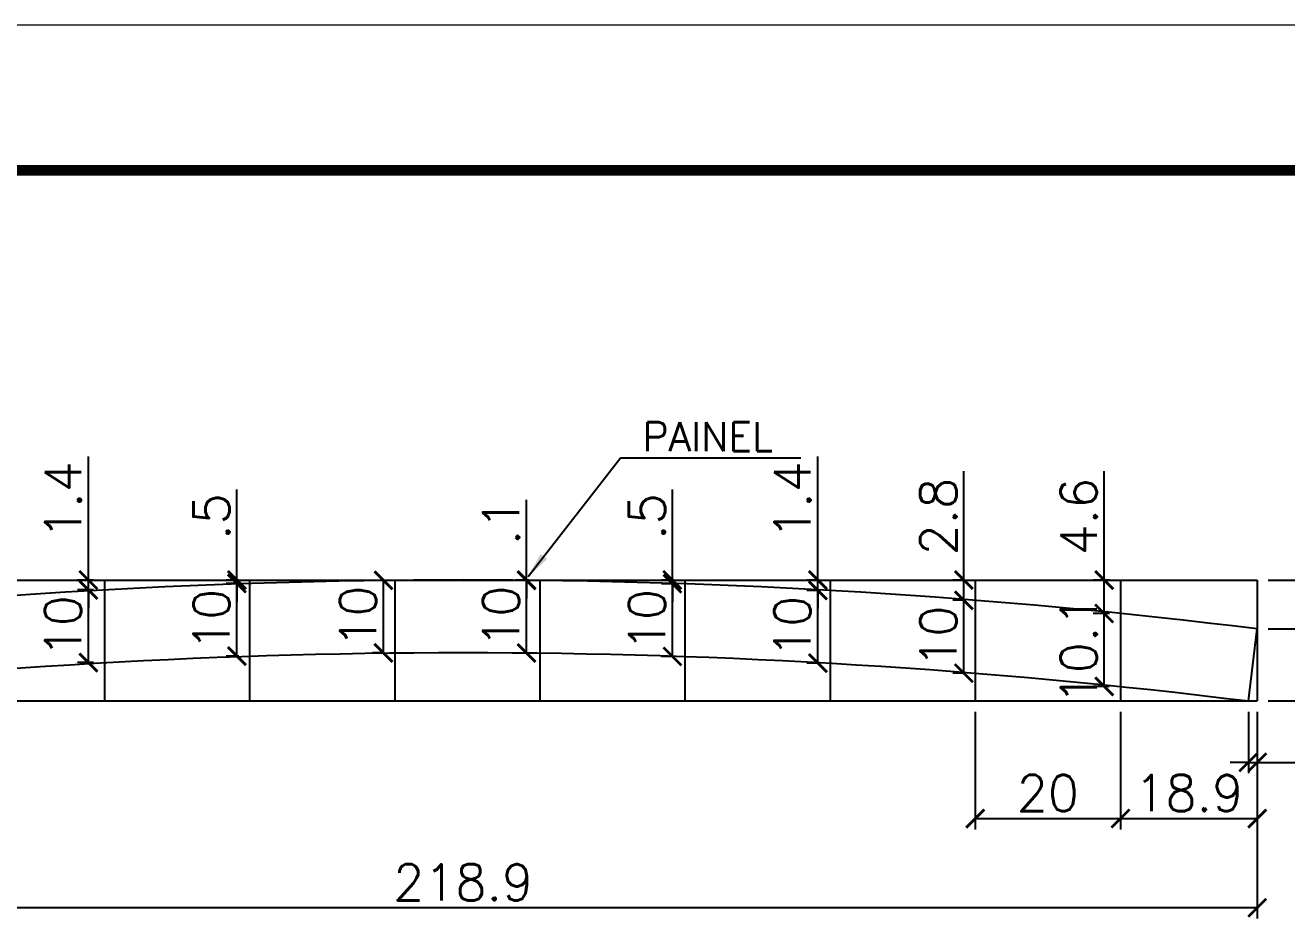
# Model space of a CAD drawing. Extents: x 3309 to 9563, y -2522 to 14608.
# Drawn here: x 9026.2 to 9373.8, y 7468.5 to 7716.4 of the extents above; entities that cross this region are included whole.
import ezdxf

# ---------------------------------------------------------------- set-up
doc = ezdxf.new("R2010")
doc.units = 0
doc.header["$PDMODE"] = 35
doc.header["$PDSIZE"] = -10
doc.linetypes.add('DASHED', pattern=[0.75, 0.5, -0.25])
doc.layers.add('COTA', color=241, linetype='Continuous')
doc.layers.add('Folhas', color=255, linetype='Continuous', lineweight=9)
doc.layers.add('SARRAFO DE PRESSAO', color=251, linetype='DASHED', lineweight=9)
doc.styles.add('COTA TECNICA', font='techl___.ttf', dxfattribs={"height": 10})
doc.styles.add('Romans', font='romans.shx')
doc.dimstyles.new('Cota Seção (2x)', dxfattribs={"dimtxt": 10, "dimasz": 5, "dimexe": 3, "dimexo": 3, "dimgap": 2, "dimtad": 3, "dimdec": 1, "dimlfac": 0.5, "dimzin": 12, "dimdsep": 46, "dimtxsty": 'Romans', "dimblk": 'ARCHTICK', "dimcen": 0, "dimclrd": 4, "dimclre": 4, "dimclrt": 1, "dimadec": 1, "dimazin": 3, "dimtfac": 1, "dimtdec": 1, "dimtmove": 0, "dimatfit": 3, "dimldrblk": 'OBLIQUE', "dimfxl": 1, "dimtolj": 1, "dimtzin": 12, "dimarcsym": 0})
doc.dimstyles.new('PAINEL', dxfattribs={"dimtxt": 10, "dimasz": 3, "dimexe": 3, "dimexo": 3, "dimgap": 3, "dimtad": 1, "dimdec": 1, "dimzin": 12, "dimdsep": 46, "dimtxsty": 'COTA TECNICA', "dimblk1": 'OBLIQUE', "dimblk2": 'OBLIQUE', "dimsah": 1, "dimcen": 0.9, "dimclrd": 4, "dimclre": 4, "dimclrt": 240, "dimadec": 1, "dimazin": 3, "dimtfac": 1, "dimtdec": 1, "dimtmove": 0, "dimatfit": 3, "dimfxl": 1, "dimtolj": 1, "dimtzin": 12, "dimarcsym": 0})

# ---------------------------------------------------------------- blocks, each defined once
blk = doc.blocks.new('9999999999')
at = {"layer": 'Folhas'}
blk.add_lwpolyline([(98138.98, 34190.21), (99623.98, 34190.21), (99623.98, 35240.21), (98138.98, 35240.21)], close=True, dxfattribs=at)
at = {"layer": 'Folhas', "color": 30, "const_width": 3}
blk.add_lwpolyline([(98213.98, 34230.21), (99583.98, 34230.21), (99583.98, 35200.21), (98213.98, 35200.21)], close=True, dxfattribs=at)
blk = doc.blocks.new('_ArchTick')
at = {"color": 0, "linetype": 'ByBlock', "const_width": 0.15}
blk.add_lwpolyline([(-0.5, -0.5), (0.5, 0.5)], dxfattribs=at)
blk = doc.blocks.new('*D1777')
at = {"layer": 'COTA', "color": 4, "lineweight": -2, "transparency": 16777216}
for p, q in [((8927.98, 7527.18), (8927.98, 7470.2)), ((9365.69, 7527.18), (9365.69, 7470.2)), ((9365.69, 7473.2), (8927.98, 7473.2))]:
    blk.add_line(p, q, dxfattribs=at)
at = {"layer": 'Defpoints', "color": 0, "transparency": 16777216}
for p in [(8927.98, 7530.18), (9365.69, 7530.18), (8927.98, 7473.2)]:
    blk.add_point(p, dxfattribs=at)
at = {"layer": 'COTA', "color": 4, "lineweight": -2, "transparency": 16777216, "xscale": 5, "yscale": 5, "zscale": 5, "rotation": 180}
blk.add_blockref('_ArchTick', (8927.98, 7473.2), dxfattribs=at)
at = {"layer": 'COTA', "color": 4, "lineweight": -2, "transparency": 16777216, "xscale": 5, "yscale": 5, "zscale": 5}
blk.add_blockref('_ArchTick', (9365.69, 7473.2), dxfattribs=at)
at = {"layer": 'COTA', "color": 1, "transparency": 16777216, "insert": (9146.84, 7480.2), "char_height": 10, "attachment_point": 5, "style": 'Romans'}
blk.add_mtext('\\A1;218.9', dxfattribs=at)
blk = doc.blocks.new('_Oblique')
at = {"color": 0, "linetype": 'ByBlock', "lineweight": -2}
blk.add_line((-0.5, -0.5), (0.5, 0.5), dxfattribs=at)
blk = doc.blocks.new('*D1781')
at = {"layer": 'COTA', "color": 4, "lineweight": -2, "transparency": 16777216}
for p, q in [((9287.98, 7527.18), (9287.98, 7494.79)), ((9327.98, 7527.18), (9327.98, 7494.79)), ((9287.98, 7497.79), (9327.98, 7497.79))]:
    blk.add_line(p, q, dxfattribs=at)
at = {"layer": 'Defpoints', "color": 0, "transparency": 16777216}
for p in [(9287.98, 7530.18), (9327.98, 7530.18), (9327.98, 7497.79)]:
    blk.add_point(p, dxfattribs=at)
at = {"layer": 'COTA', "color": 4, "lineweight": -2, "transparency": 16777216, "xscale": 5, "yscale": 5, "zscale": 5, "rotation": 180}
blk.add_blockref('_ArchTick', (9287.98, 7497.79), dxfattribs=at)
at = {"layer": 'COTA', "color": 4, "lineweight": -2, "transparency": 16777216, "xscale": 5, "yscale": 5, "zscale": 5}
blk.add_blockref('_ArchTick', (9327.98, 7497.79), dxfattribs=at)
at = {"layer": 'COTA', "color": 1, "transparency": 16777216, "insert": (9307.98, 7504.79), "char_height": 10, "attachment_point": 5, "style": 'Romans'}
blk.add_mtext('\\A1;20', dxfattribs=at)
blk = doc.blocks.new('*D1782')
at = {"layer": 'COTA', "color": 4, "lineweight": -2, "transparency": 16777216}
for p, q in [((9327.98, 7527.18), (9327.98, 7494.79)), ((9365.69, 7527.18), (9365.69, 7494.79)), ((9327.98, 7497.79), (9365.69, 7497.79))]:
    blk.add_line(p, q, dxfattribs=at)
at = {"layer": 'Defpoints', "color": 0, "transparency": 16777216}
for p in [(9327.98, 7530.18), (9365.69, 7530.18), (9365.69, 7497.79)]:
    blk.add_point(p, dxfattribs=at)
at = {"layer": 'COTA', "color": 4, "lineweight": -2, "transparency": 16777216, "xscale": 5, "yscale": 5, "zscale": 5, "rotation": 180}
blk.add_blockref('_ArchTick', (9327.98, 7497.79), dxfattribs=at)
at = {"layer": 'COTA', "color": 4, "lineweight": -2, "transparency": 16777216, "xscale": 5, "yscale": 5, "zscale": 5}
blk.add_blockref('_ArchTick', (9365.69, 7497.79), dxfattribs=at)
at = {"layer": 'COTA', "color": 1, "transparency": 16777216, "insert": (9346.84, 7504.79), "char_height": 10, "attachment_point": 5, "style": 'Romans'}
blk.add_mtext('\\A1;18.9', dxfattribs=at)
blk = doc.blocks.new('*D1783')
at = {"layer": 'COTA', "color": 4, "lineweight": -2, "transparency": 16777216}
for p, q in [((9363.23, 7527.18), (9363.23, 7510.27)), ((9365.69, 7527.18), (9365.69, 7510.27)), ((9363.23, 7513.27), (9358.23, 7513.27)), ((9363.23, 7513.27), (9365.69, 7513.27)), ((9365.69, 7513.27), (9399.21, 7513.27))]:
    blk.add_line(p, q, dxfattribs=at)
at = {"layer": 'Defpoints', "color": 0, "transparency": 16777216}
for p in [(9363.23, 7530.18), (9365.69, 7530.18), (9365.69, 7513.27)]:
    blk.add_point(p, dxfattribs=at)
at = {"layer": 'COTA', "color": 4, "lineweight": -2, "transparency": 16777216, "xscale": 5, "yscale": 5, "zscale": 5}
blk.add_blockref('_ArchTick', (9363.23, 7513.27), dxfattribs=at)
at = {"layer": 'COTA', "color": 4, "lineweight": -2, "transparency": 16777216, "xscale": 5, "yscale": 5, "zscale": 5, "rotation": 180}
blk.add_blockref('_ArchTick', (9365.69, 7513.27), dxfattribs=at)
at = {"layer": 'COTA', "color": 1, "transparency": 16777216, "insert": (9387.45, 7520.27), "char_height": 10, "attachment_point": 5, "style": 'Romans'}
blk.add_mtext('\\A1;1.2', dxfattribs=at)
blk = doc.blocks.new('*D1790')
at = {"layer": 'COTA', "color": 4, "lineweight": -2, "transparency": 16777216}
for p, q in [((9044.98, 7560.78), (9040.56, 7560.78)), ((9043.56, 7540.75), (9043.56, 7560.78)), ((9044.98, 7540.75), (9040.56, 7540.75))]:
    blk.add_line(p, q, dxfattribs=at)
at = {"layer": 'Defpoints', "color": 0, "transparency": 16777216}
for p in [(9043.56, 7560.78), (9047.98, 7560.78), (9047.98, 7540.75)]:
    blk.add_point(p, dxfattribs=at)
at = {"layer": 'COTA', "color": 4, "lineweight": -2, "transparency": 16777216, "xscale": 5, "yscale": 5, "zscale": 5}
for p, rotation in [((9043.56, 7560.78), 90), ((9043.56, 7540.75), 270)]:
    blk.add_blockref('_ArchTick', p, dxfattribs=dict(at, rotation=rotation))
at = {"layer": 'COTA', "color": 1, "transparency": 16777216, "insert": (9036.56, 7550.76), "char_height": 10, "attachment_point": 5, "rotation": 90, "style": 'Romans'}
blk.add_mtext('\\A1;10', dxfattribs=at)
blk = doc.blocks.new('*D1791')
at = {"layer": 'COTA', "color": 4, "lineweight": -2, "transparency": 16777216}
for p, q in [((9043.56, 7563.52), (9043.56, 7597.52)), ((9044.98, 7563.52), (9040.56, 7563.52)), ((9043.56, 7560.78), (9043.56, 7563.52)), ((9044.98, 7560.78), (9040.56, 7560.78)), ((9043.56, 7560.78), (9043.56, 7555.78))]:
    blk.add_line(p, q, dxfattribs=at)
at = {"layer": 'Defpoints', "color": 0, "transparency": 16777216}
for p in [(9043.56, 7563.52), (9047.98, 7563.52), (9047.98, 7560.78)]:
    blk.add_point(p, dxfattribs=at)
at = {"layer": 'COTA', "color": 4, "lineweight": -2, "transparency": 16777216, "xscale": 5, "yscale": 5, "zscale": 5}
for p, rotation in [((9043.56, 7563.52), 270), ((9043.56, 7560.78), 90)]:
    blk.add_blockref('_ArchTick', p, dxfattribs=dict(at, rotation=rotation))
at = {"layer": 'COTA', "color": 1, "transparency": 16777216, "insert": (9036.56, 7585.52), "char_height": 10, "attachment_point": 5, "rotation": 90, "style": 'Romans'}
blk.add_mtext('\\A1;1.4', dxfattribs=at)
blk = doc.blocks.new('*D1792')
at = {"layer": 'COTA', "color": 4, "lineweight": -2, "transparency": 16777216}
for p, q in [((9084.98, 7562.55), (9081.49, 7562.55)), ((9084.49, 7542.54), (9084.49, 7562.55)), ((9084.98, 7542.54), (9081.49, 7542.54))]:
    blk.add_line(p, q, dxfattribs=at)
at = {"layer": 'Defpoints', "color": 0, "transparency": 16777216}
for p in [(9084.49, 7562.55), (9087.98, 7562.55), (9087.98, 7542.54)]:
    blk.add_point(p, dxfattribs=at)
at = {"layer": 'COTA', "color": 4, "lineweight": -2, "transparency": 16777216, "xscale": 5, "yscale": 5, "zscale": 5}
for p, rotation in [((9084.49, 7562.55), 90), ((9084.49, 7542.54), 270)]:
    blk.add_blockref('_ArchTick', p, dxfattribs=dict(at, rotation=rotation))
at = {"layer": 'COTA', "color": 1, "transparency": 16777216, "insert": (9077.49, 7552.55), "char_height": 10, "attachment_point": 5, "rotation": 90, "style": 'Romans'}
blk.add_mtext('\\A1;10', dxfattribs=at)
blk = doc.blocks.new('*D1793')
at = {"layer": 'COTA', "color": 4, "lineweight": -2, "transparency": 16777216}
for p, q in [((9084.49, 7563.52), (9084.49, 7588.48)), ((9084.98, 7563.52), (9081.49, 7563.52)), ((9084.98, 7562.55), (9081.49, 7562.55)), ((9084.49, 7562.55), (9084.49, 7563.52)), ((9084.49, 7562.55), (9084.49, 7557.55))]:
    blk.add_line(p, q, dxfattribs=at)
at = {"layer": 'Defpoints', "color": 0, "transparency": 16777216}
for p in [(9084.49, 7563.52), (9087.98, 7563.52), (9087.98, 7562.55)]:
    blk.add_point(p, dxfattribs=at)
at = {"layer": 'COTA', "color": 4, "lineweight": -2, "transparency": 16777216, "xscale": 5, "yscale": 5, "zscale": 5}
for p, rotation in [((9084.49, 7563.52), 270), ((9084.49, 7562.55), 90)]:
    blk.add_blockref('_ArchTick', p, dxfattribs=dict(at, rotation=rotation))
at = {"layer": 'COTA', "color": 1, "transparency": 16777216, "insert": (9077.49, 7581), "char_height": 10, "attachment_point": 5, "rotation": 90, "style": 'Romans'}
blk.add_mtext('\\A1;.5', dxfattribs=at)
blk = doc.blocks.new('*D1794')
at = {"layer": 'COTA', "color": 4, "lineweight": -2, "transparency": 16777216}
for p, q in [((9124.98, 7563.42), (9121.88, 7563.42)), ((9124.88, 7543.42), (9124.88, 7563.42)), ((9124.98, 7543.42), (9121.88, 7543.42))]:
    blk.add_line(p, q, dxfattribs=at)
at = {"layer": 'Defpoints', "color": 0, "transparency": 16777216}
for p in [(9124.88, 7563.42), (9127.98, 7563.42), (9127.98, 7543.42)]:
    blk.add_point(p, dxfattribs=at)
at = {"layer": 'COTA', "color": 4, "lineweight": -2, "transparency": 16777216, "xscale": 5, "yscale": 5, "zscale": 5}
for p, rotation in [((9124.88, 7563.42), 90), ((9124.88, 7543.42), 270)]:
    blk.add_blockref('_ArchTick', p, dxfattribs=dict(at, rotation=rotation))
at = {"layer": 'COTA', "color": 1, "transparency": 16777216, "insert": (9117.88, 7553.42), "char_height": 10, "attachment_point": 5, "rotation": 90, "style": 'Romans'}
blk.add_mtext('\\A1;10', dxfattribs=at)
blk = doc.blocks.new('*D1795')
at = {"layer": 'COTA', "color": 4, "lineweight": -2, "transparency": 16777216}
for p, q in [((9164.98, 7563.4), (9161.3, 7563.4)), ((9164.3, 7543.4), (9164.3, 7563.4)), ((9164.98, 7543.4), (9161.3, 7543.4))]:
    blk.add_line(p, q, dxfattribs=at)
at = {"layer": 'Defpoints', "color": 0, "transparency": 16777216}
for p in [(9164.3, 7563.4), (9167.98, 7563.4), (9167.98, 7543.4)]:
    blk.add_point(p, dxfattribs=at)
at = {"layer": 'COTA', "color": 4, "lineweight": -2, "transparency": 16777216, "xscale": 5, "yscale": 5, "zscale": 5}
for p, rotation in [((9164.3, 7563.4), 90), ((9164.3, 7543.4), 270)]:
    blk.add_blockref('_ArchTick', p, dxfattribs=dict(at, rotation=rotation))
at = {"layer": 'COTA', "color": 1, "transparency": 16777216, "insert": (9157.3, 7553.4), "char_height": 10, "attachment_point": 5, "rotation": 90, "style": 'Romans'}
blk.add_mtext('\\A1;10', dxfattribs=at)
blk = doc.blocks.new('*D1796')
at = {"layer": 'COTA', "color": 4, "lineweight": -2, "transparency": 16777216}
for p, q in [((9164.3, 7563.52), (9164.3, 7585.62)), ((9164.98, 7563.52), (9161.3, 7563.52)), ((9164.98, 7563.4), (9161.3, 7563.4)), ((9164.3, 7563.4), (9164.3, 7563.52)), ((9164.3, 7563.4), (9164.3, 7558.4))]:
    blk.add_line(p, q, dxfattribs=at)
at = {"layer": 'Defpoints', "color": 0, "transparency": 16777216}
for p in [(9164.3, 7563.52), (9167.98, 7563.52), (9167.98, 7563.4)]:
    blk.add_point(p, dxfattribs=at)
at = {"layer": 'COTA', "color": 4, "lineweight": -2, "transparency": 16777216, "xscale": 5, "yscale": 5, "zscale": 5}
for p, rotation in [((9164.3, 7563.52), 270), ((9164.3, 7563.4), 90)]:
    blk.add_blockref('_ArchTick', p, dxfattribs=dict(at, rotation=rotation))
at = {"layer": 'COTA', "color": 1, "transparency": 16777216, "insert": (9157.3, 7579.57), "char_height": 10, "attachment_point": 5, "rotation": 90, "style": 'Romans'}
blk.add_mtext('\\A1;.1', dxfattribs=at)
blk = doc.blocks.new('*D1797')
at = {"layer": 'COTA', "color": 4, "lineweight": -2, "transparency": 16777216}
for p, q in [((9204.98, 7562.48), (9201.51, 7562.48)), ((9204.51, 7542.46), (9204.51, 7562.48)), ((9204.98, 7542.46), (9201.51, 7542.46))]:
    blk.add_line(p, q, dxfattribs=at)
at = {"layer": 'Defpoints', "color": 0, "transparency": 16777216}
for p in [(9204.51, 7562.48), (9207.98, 7562.48), (9207.98, 7542.46)]:
    blk.add_point(p, dxfattribs=at)
at = {"layer": 'COTA', "color": 4, "lineweight": -2, "transparency": 16777216, "xscale": 5, "yscale": 5, "zscale": 5}
for p, rotation in [((9204.51, 7562.48), 90), ((9204.51, 7542.46), 270)]:
    blk.add_blockref('_ArchTick', p, dxfattribs=dict(at, rotation=rotation))
at = {"layer": 'COTA', "color": 1, "transparency": 16777216, "insert": (9197.51, 7552.47), "char_height": 10, "attachment_point": 5, "rotation": 90, "style": 'Romans'}
blk.add_mtext('\\A1;10', dxfattribs=at)
blk = doc.blocks.new('*D1798')
at = {"layer": 'COTA', "color": 4, "lineweight": -2, "transparency": 16777216}
for p, q in [((9204.51, 7563.52), (9204.51, 7588.48)), ((9204.98, 7563.52), (9201.51, 7563.52)), ((9204.98, 7562.48), (9201.51, 7562.48)), ((9204.51, 7562.48), (9204.51, 7563.52)), ((9204.51, 7562.48), (9204.51, 7557.48))]:
    blk.add_line(p, q, dxfattribs=at)
at = {"layer": 'Defpoints', "color": 0, "transparency": 16777216}
for p in [(9204.51, 7563.52), (9207.98, 7563.52), (9207.98, 7562.48)]:
    blk.add_point(p, dxfattribs=at)
at = {"layer": 'COTA', "color": 4, "lineweight": -2, "transparency": 16777216, "xscale": 5, "yscale": 5, "zscale": 5}
for p, rotation in [((9204.51, 7563.52), 270), ((9204.51, 7562.48), 90)]:
    blk.add_blockref('_ArchTick', p, dxfattribs=dict(at, rotation=rotation))
at = {"layer": 'COTA', "color": 1, "transparency": 16777216, "insert": (9197.51, 7581), "char_height": 10, "attachment_point": 5, "rotation": 90, "style": 'Romans'}
blk.add_mtext('\\A1;.5', dxfattribs=at)
blk = doc.blocks.new('*D1799')
at = {"layer": 'COTA', "color": 4, "lineweight": -2, "transparency": 16777216}
for p, q in [((9244.98, 7560.65), (9241.6, 7560.65)), ((9244.6, 7540.62), (9244.6, 7560.65)), ((9244.98, 7540.62), (9241.6, 7540.62))]:
    blk.add_line(p, q, dxfattribs=at)
at = {"layer": 'Defpoints', "color": 0, "transparency": 16777216}
for p in [(9244.6, 7560.65), (9247.98, 7560.65), (9247.98, 7540.62)]:
    blk.add_point(p, dxfattribs=at)
at = {"layer": 'COTA', "color": 4, "lineweight": -2, "transparency": 16777216, "xscale": 5, "yscale": 5, "zscale": 5}
for p, rotation in [((9244.6, 7560.65), 90), ((9244.6, 7540.62), 270)]:
    blk.add_blockref('_ArchTick', p, dxfattribs=dict(at, rotation=rotation))
at = {"layer": 'COTA', "color": 1, "transparency": 16777216, "insert": (9237.6, 7550.63), "char_height": 10, "attachment_point": 5, "rotation": 90, "style": 'Romans'}
blk.add_mtext('\\A1;10', dxfattribs=at)
blk = doc.blocks.new('*D1800')
at = {"layer": 'COTA', "color": 4, "lineweight": -2, "transparency": 16777216}
for p, q in [((9244.6, 7563.52), (9244.6, 7597.52)), ((9244.98, 7563.52), (9241.6, 7563.52)), ((9244.6, 7560.65), (9244.6, 7563.52)), ((9244.98, 7560.65), (9241.6, 7560.65)), ((9244.6, 7560.65), (9244.6, 7555.65))]:
    blk.add_line(p, q, dxfattribs=at)
at = {"layer": 'Defpoints', "color": 0, "transparency": 16777216}
for p in [(9244.6, 7563.52), (9247.98, 7563.52), (9247.98, 7560.65)]:
    blk.add_point(p, dxfattribs=at)
at = {"layer": 'COTA', "color": 4, "lineweight": -2, "transparency": 16777216, "xscale": 5, "yscale": 5, "zscale": 5}
for p, rotation in [((9244.6, 7563.52), 270), ((9244.6, 7560.65), 90)]:
    blk.add_blockref('_ArchTick', p, dxfattribs=dict(at, rotation=rotation))
at = {"layer": 'COTA', "color": 1, "transparency": 16777216, "insert": (9237.6, 7585.52), "char_height": 10, "attachment_point": 5, "rotation": 90, "style": 'Romans'}
blk.add_mtext('\\A1;1.4', dxfattribs=at)
blk = doc.blocks.new('*D1801')
at = {"layer": 'COTA', "color": 4, "lineweight": -2, "transparency": 16777216}
for p, q in [((9284.98, 7557.92), (9281.83, 7557.92)), ((9284.83, 7537.86), (9284.83, 7557.92)), ((9284.98, 7537.86), (9281.83, 7537.86))]:
    blk.add_line(p, q, dxfattribs=at)
at = {"layer": 'Defpoints', "color": 0, "transparency": 16777216}
for p in [(9284.83, 7557.92), (9287.98, 7557.92), (9287.98, 7537.86)]:
    blk.add_point(p, dxfattribs=at)
at = {"layer": 'COTA', "color": 4, "lineweight": -2, "transparency": 16777216, "xscale": 5, "yscale": 5, "zscale": 5}
for p, rotation in [((9284.83, 7557.92), 90), ((9284.83, 7537.86), 270)]:
    blk.add_blockref('_ArchTick', p, dxfattribs=dict(at, rotation=rotation))
at = {"layer": 'COTA', "color": 1, "transparency": 16777216, "insert": (9277.83, 7547.89), "char_height": 10, "attachment_point": 5, "rotation": 90, "style": 'Romans'}
blk.add_mtext('\\A1;10', dxfattribs=at)
blk = doc.blocks.new('*D1802')
at = {"layer": 'COTA', "color": 4, "lineweight": -2, "transparency": 16777216}
for p, q in [((9284.83, 7563.52), (9284.83, 7593.48)), ((9284.98, 7563.52), (9281.83, 7563.52)), ((9284.83, 7557.92), (9284.83, 7563.52)), ((9284.98, 7557.92), (9281.83, 7557.92))]:
    blk.add_line(p, q, dxfattribs=at)
at = {"layer": 'Defpoints', "color": 0, "transparency": 16777216}
for p in [(9284.83, 7563.52), (9287.98, 7563.52), (9287.98, 7557.92)]:
    blk.add_point(p, dxfattribs=at)
at = {"layer": 'COTA', "color": 4, "lineweight": -2, "transparency": 16777216, "xscale": 5, "yscale": 5, "zscale": 5}
for p, rotation in [((9284.83, 7563.52), 90), ((9284.83, 7557.92), 270)]:
    blk.add_blockref('_ArchTick', p, dxfattribs=dict(at, rotation=rotation))
at = {"layer": 'COTA', "color": 1, "transparency": 16777216, "insert": (9277.83, 7581), "char_height": 10, "attachment_point": 5, "rotation": 90, "style": 'Romans'}
blk.add_mtext('\\A1;2.8', dxfattribs=at)
blk = doc.blocks.new('*D1803')
at = {"layer": 'COTA', "color": 4, "lineweight": -2, "transparency": 16777216}
for p, q in [((9324.98, 7554.29), (9320.51, 7554.29)), ((9323.51, 7534.19), (9323.51, 7554.29)), ((9324.98, 7534.19), (9320.51, 7534.19))]:
    blk.add_line(p, q, dxfattribs=at)
at = {"layer": 'Defpoints', "color": 0, "transparency": 16777216}
for p in [(9323.51, 7554.29), (9327.98, 7554.29), (9327.98, 7534.19)]:
    blk.add_point(p, dxfattribs=at)
at = {"layer": 'COTA', "color": 4, "lineweight": -2, "transparency": 16777216, "xscale": 5, "yscale": 5, "zscale": 5}
for p, rotation in [((9323.51, 7554.29), 90), ((9323.51, 7534.19), 270)]:
    blk.add_blockref('_ArchTick', p, dxfattribs=dict(at, rotation=rotation))
at = {"layer": 'COTA', "color": 1, "transparency": 16777216, "insert": (9316.51, 7544.24), "char_height": 10, "attachment_point": 5, "rotation": 90, "style": 'Romans'}
blk.add_mtext('\\A1;10.1', dxfattribs=at)
blk = doc.blocks.new('*D1804')
at = {"layer": 'COTA', "color": 4, "lineweight": -2, "transparency": 16777216}
for p, q in [((9323.51, 7563.52), (9323.51, 7593.48)), ((9324.98, 7563.52), (9320.51, 7563.52)), ((9323.51, 7554.29), (9323.51, 7563.52)), ((9324.98, 7554.29), (9320.51, 7554.29))]:
    blk.add_line(p, q, dxfattribs=at)
at = {"layer": 'Defpoints', "color": 0, "transparency": 16777216}
for p in [(9323.51, 7563.52), (9327.98, 7563.52), (9327.98, 7554.29)]:
    blk.add_point(p, dxfattribs=at)
at = {"layer": 'COTA', "color": 4, "lineweight": -2, "transparency": 16777216, "xscale": 5, "yscale": 5, "zscale": 5}
for p, rotation in [((9323.51, 7563.52), 90), ((9323.51, 7554.29), 270)]:
    blk.add_blockref('_ArchTick', p, dxfattribs=dict(at, rotation=rotation))
at = {"layer": 'COTA', "color": 1, "transparency": 16777216, "insert": (9316.51, 7581), "char_height": 10, "attachment_point": 5, "rotation": 90, "style": 'Romans'}
blk.add_mtext('\\A1;4.6', dxfattribs=at)
blk = doc.blocks.new('*D1805')
at = {"layer": 'COTA', "color": 4, "lineweight": -2, "transparency": 16777216}
for p, q in [((9368.69, 7550.03), (9423.08, 7550.03)), ((9420.08, 7550.03), (9420.08, 7530.18)), ((9368.69, 7530.18), (9423.08, 7530.18)), ((9420.08, 7530.18), (9420.08, 7500.71))]:
    blk.add_line(p, q, dxfattribs=at)
at = {"layer": 'Defpoints', "color": 0, "transparency": 16777216}
for p in [(9365.69, 7550.03), (9365.69, 7530.18), (9420.08, 7530.18)]:
    blk.add_point(p, dxfattribs=at)
at = {"layer": 'COTA', "color": 4, "lineweight": -2, "transparency": 16777216, "xscale": 5, "yscale": 5, "zscale": 5}
for p, rotation in [((9420.08, 7550.03), 90), ((9420.08, 7530.18), 270)]:
    blk.add_blockref('_ArchTick', p, dxfattribs=dict(at, rotation=rotation))
at = {"layer": 'COTA', "color": 1, "transparency": 16777216, "insert": (9413.08, 7512.94), "char_height": 10, "attachment_point": 5, "rotation": 90, "style": 'Romans'}
blk.add_mtext('\\A1;9.9', dxfattribs=at)
blk = doc.blocks.new('*D1806')
at = {"layer": 'COTA', "color": 4, "lineweight": -2, "transparency": 16777216}
for p, q in [((9420.08, 7563.52), (9420.08, 7593)), ((9368.69, 7563.52), (9423.08, 7563.52)), ((9420.08, 7550.03), (9420.08, 7563.52)), ((9368.69, 7550.03), (9423.08, 7550.03))]:
    blk.add_line(p, q, dxfattribs=at)
at = {"layer": 'Defpoints', "color": 0, "transparency": 16777216}
for p in [(9365.69, 7563.52), (9420.08, 7563.52), (9365.69, 7550.03)]:
    blk.add_point(p, dxfattribs=at)
at = {"layer": 'COTA', "color": 4, "lineweight": -2, "transparency": 16777216, "xscale": 5, "yscale": 5, "zscale": 5}
for p, rotation in [((9420.08, 7563.52), 90), ((9420.08, 7550.03), 270)]:
    blk.add_blockref('_ArchTick', p, dxfattribs=dict(at, rotation=rotation))
at = {"layer": 'COTA', "color": 1, "transparency": 16777216, "insert": (9413.08, 7580.76), "char_height": 10, "attachment_point": 5, "rotation": 90, "style": 'Romans'}
blk.add_mtext('\\A1;6.7', dxfattribs=at)
blk = doc.blocks.new('*D1807')
at = {"layer": 'COTA', "color": 4, "lineweight": -2, "transparency": 16777216}
for p, q in [((9368.69, 7563.52), (9454.97, 7563.52)), ((9451.97, 7563.52), (9451.97, 7530.18)), ((9368.69, 7530.18), (9454.97, 7530.18))]:
    blk.add_line(p, q, dxfattribs=at)
at = {"layer": 'Defpoints', "color": 0, "transparency": 16777216}
for p in [(9365.69, 7563.52), (9365.69, 7530.18), (9451.97, 7530.18)]:
    blk.add_point(p, dxfattribs=at)
at = {"layer": 'COTA', "color": 4, "lineweight": -2, "transparency": 16777216, "xscale": 5, "yscale": 5, "zscale": 5}
for p, rotation in [((9451.97, 7563.52), 90), ((9451.97, 7530.18), 270)]:
    blk.add_blockref('_ArchTick', p, dxfattribs=dict(at, rotation=rotation))
at = {"layer": 'COTA', "color": 1, "transparency": 16777216, "insert": (9444.97, 7546.85), "char_height": 10, "attachment_point": 5, "rotation": 90, "style": 'Romans'}
blk.add_mtext('\\A1;16.7', dxfattribs=at)

msp = doc.modelspace()

# ---------------------------------------------------------------- linework, layer by layer
at = {"linetype": 'Continuous'}
msp.add_lwpolyline([(9363.23, 7530.18), (9365.69, 7550.03, 0.061656), (8927.98, 7550.03), (8930.44, 7530.18, -0.061656)], format="xyb", close=True, dxfattribs=at)
at = {"layer": 'COTA'}
for p, q in [((8927.98, 7563.52), (9365.69, 7563.52)), ((9047.98, 7563.52), (9047.98, 7530.18)), ((9087.98, 7563.52), (9087.98, 7530.18)), ((9127.98, 7563.52), (9127.98, 7530.18)), ((9167.98, 7563.52), (9167.98, 7530.18)), ((9207.98, 7563.52), (9207.98, 7530.18)), ((9247.98, 7563.52), (9247.98, 7530.18)), ((9287.98, 7563.52), (9287.98, 7530.18)), ((9327.98, 7563.52), (9327.98, 7530.18)), ((9365.69, 7563.52), (9365.69, 7530.18)), ((8927.98, 7530.18), (9365.69, 7530.18))]:
    msp.add_line(p, q, dxfattribs=at)

# ---------------------------------------------------------------- block references
at = {"layer": 'SARRAFO DE PRESSAO', "color": 6, "linetype": 'ByBlock'}
msp.add_blockref('9999999999', (-90061.11, -27523.8), dxfattribs=at)

# ---------------------------------------------------------------- texts
at = {"color": 240, "insert": (9232.29, 7599.04), "char_height": 8, "attachment_point": 9, "style": 'Romans'}
msp.add_mtext('\\A1;PAINEL', dxfattribs=at)

# ---------------------------------------------------------------- dimensions: what is measured, and where the dimension line sits
at = {"layer": 'COTA'}
for base, p1, p2, picture, middle in [((9043.56, 7563.52), (9047.98, 7560.78), (9047.98, 7563.52), '*D1791', (9036.56, 7585.52)), ((9244.6, 7563.52), (9247.98, 7560.65), (9247.98, 7563.52), '*D1800', (9237.6, 7585.52)), ((9284.83, 7563.52), (9287.98, 7557.92), (9287.98, 7563.52), '*D1802', (9277.83, 7581)), ((9323.51, 7563.52), (9327.98, 7554.29), (9327.98, 7563.52), '*D1804', (9316.51, 7581)), ((9420.08, 7563.52), (9365.69, 7550.03), (9365.69, 7563.52), '*D1806', (9413.08, 7580.76)), ((9084.49, 7563.52), (9087.98, 7562.55), (9087.98, 7563.52), '*D1793', (9077.49, 7581)), ((9204.51, 7563.52), (9207.98, 7562.48), (9207.98, 7563.52), '*D1798', (9197.51, 7581)), ((9164.3, 7563.52), (9167.98, 7563.4), (9167.98, 7563.52), '*D1796', (9157.3, 7579.57)), ((9084.49, 7562.55), (9087.98, 7542.54), (9087.98, 7562.55), '*D1792', (9077.49, 7552.55)), ((9124.88, 7563.42), (9127.98, 7543.42), (9127.98, 7563.42), '*D1794', (9117.88, 7553.42)), ((9164.3, 7563.4), (9167.98, 7543.4), (9167.98, 7563.4), '*D1795', (9157.3, 7553.4)), ((9204.51, 7562.48), (9207.98, 7542.46), (9207.98, 7562.48), '*D1797', (9197.51, 7552.47)), ((9451.97, 7530.18), (9365.69, 7563.52), (9365.69, 7530.18), '*D1807', (9444.97, 7546.85)), ((9043.56, 7560.78), (9047.98, 7540.75), (9047.98, 7560.78), '*D1790', (9036.56, 7550.76)), ((9244.6, 7560.65), (9247.98, 7540.62), (9247.98, 7560.65), '*D1799', (9237.6, 7550.63)), ((9284.83, 7557.92), (9287.98, 7537.86), (9287.98, 7557.92), '*D1801', (9277.83, 7547.89)), ((9420.08, 7530.18), (9365.69, 7550.03), (9365.69, 7530.18), '*D1805', (9413.08, 7512.94))]:
    dim = msp.add_linear_dim(base=base, p1=p1, p2=p2, angle=90, dimstyle='Cota Seção (2x)', dxfattribs=at)
    dim.commit()
    dim.dimension.update_dxf_attribs({"geometry": picture, "text_midpoint": middle})
dim = msp.add_linear_dim(base=(9323.5146, 7554.2915), p1=(9327.9808, 7534.1861), p2=(9327.9808, 7554.2915), angle=90, dimstyle='Cota Seção (2x)', dxfattribs=at)
dim.commit()
dim.dimension.update_dxf_attribs({"geometry": '*D1803', "text_midpoint": (9323.5146, 7544.2388), "dimtype": 160})
for base, p1, p2, picture, middle in [((8927.98, 7473.2), (9365.69, 7530.18), (8927.98, 7530.18), '*D1777', (9146.84, 7480.2)), ((9327.98, 7497.79), (9287.98, 7530.18), (9327.98, 7530.18), '*D1781', (9307.98, 7504.79)), ((9365.69, 7513.27), (9363.23, 7530.18), (9365.69, 7530.18), '*D1783', (9387.45, 7520.27))]:
    dim = msp.add_linear_dim(base=base, p1=p1, p2=p2, dimstyle='Cota Seção (2x)', dxfattribs=at)
    dim.commit()
    dim.dimension.update_dxf_attribs({"geometry": picture, "text_midpoint": middle})
dim = msp.add_linear_dim(base=(9365.69, 7497.79), p1=(9327.98, 7530.18), p2=(9365.69, 7530.18), dimstyle='Cota Seção (2x)', override={"dimtmove": 1}, dxfattribs=at)
dim.commit()
dim.dimension.update_dxf_attribs({"geometry": '*D1782', "text_midpoint": (9346.84, 7504.79)})

# ---------------------------------------------------------------- leaders
at = {"annotation_type": 0, "has_hookline": 1, "hookline_direction": 1, "horizontal_direction": (-1, 0, 0)}
msp.add_leader([(9164.79, 7564.47), (9190.19, 7597.19), (9235.87, 7597.19)], dimstyle='PAINEL', override={"dimasz": 7}, dxfattribs=at)

doc.saveas('drawing.dxf')
